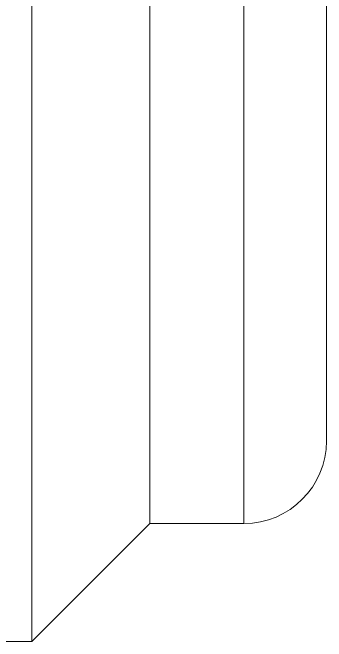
# Model space of a CAD drawing. Extents: x 2752 to 4118, y -1 to 999.
# Drawn here: x 3164.33 to 3166.99, y 507.81 to 513.14 of the extents above; entities that cross this region are included whole.
import ezdxf

# ---------------------------------------------------------------- set-up
doc = ezdxf.new("R2010")
doc.units = 0
doc.header["$LTSCALE"] = 10
doc.header["$MEASUREMENT"] = 0
doc.layers.add('1', color=7, linetype='CONTINUOUS')

msp = doc.modelspace()

# ---------------------------------------------------------------- linework, layer by layer
at = {"layer": '1', "color": 7, "linetype": 'Continuous', "lineweight": 18}
for p, q in [((3164.491, 507.8122), (3164.491, 542.8122)), ((3165.491, 508.8122), (3165.491, 541.8122)), ((3166.991, 541.1122), (3166.991, 509.5122)), ((3164.491, 507.8122), (3165.491, 508.8122)), ((3166.291, 508.8122), (3165.491, 508.8122)), ((3164.2712, 507.8122), (3164.491, 507.8122))]:
    msp.add_line(p, q, dxfattribs=at)
at = {"layer": '1', "color": 7, "linetype": 'Continuous', "lineweight": 13}
msp.add_line((3166.291, 541.8122), (3166.291, 508.8122), dxfattribs=at)
at = {"layer": '1', "color": 7, "linetype": 'Continuous', "lineweight": 18}
msp.add_arc((3166.291, 509.5122), 0.7, 270, 0, dxfattribs=at)

doc.saveas('drawing.dxf')
